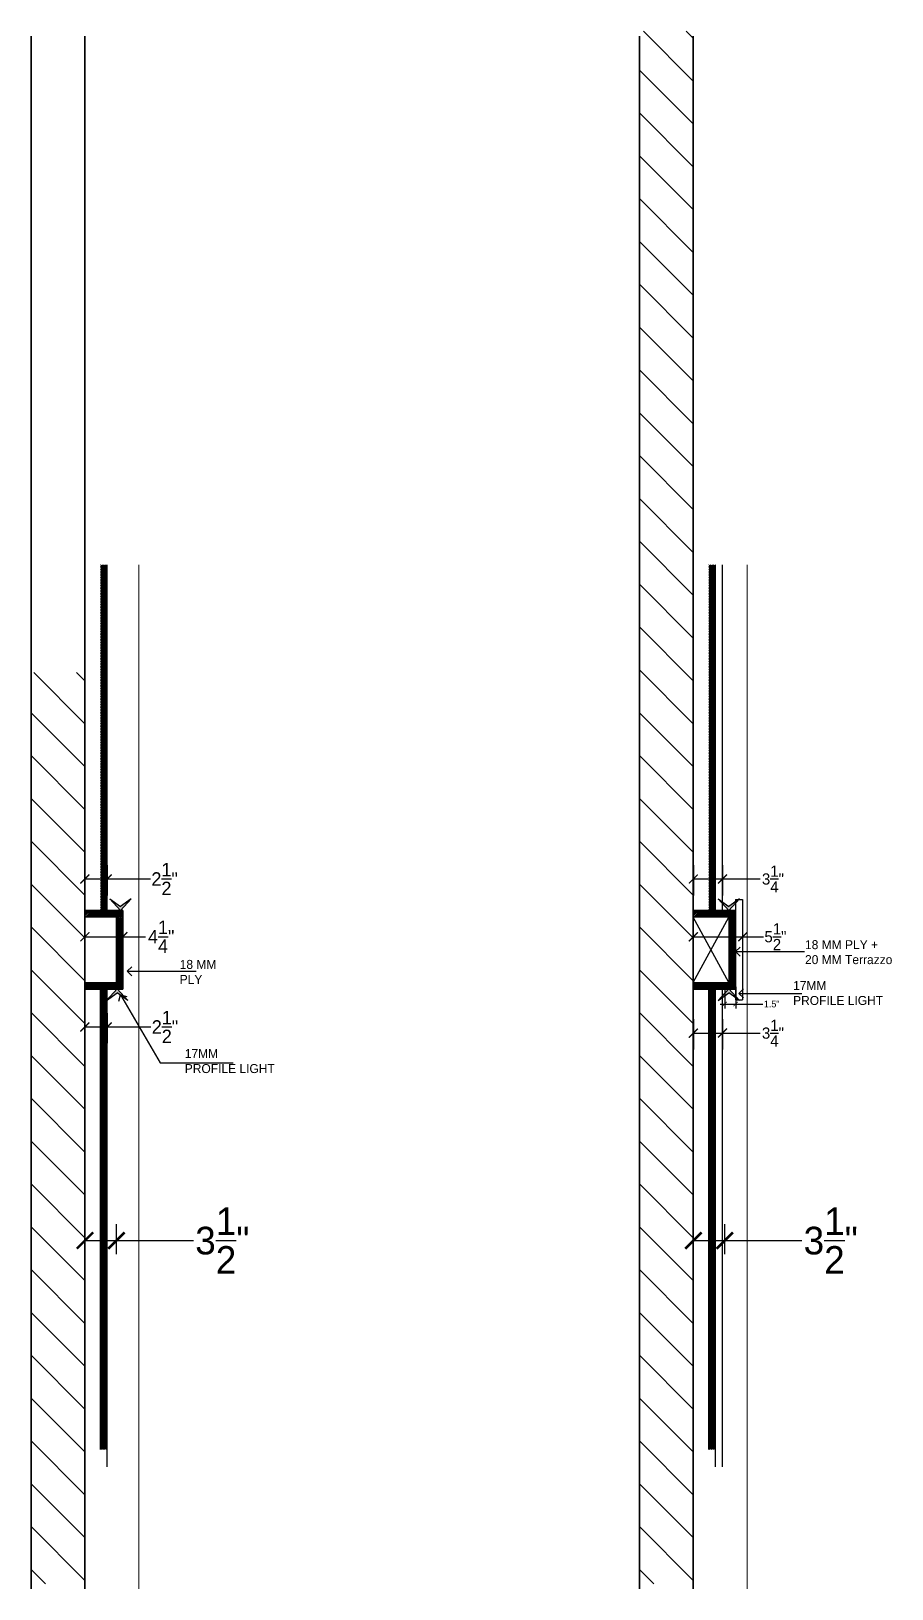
# Model space of a CAD drawing. Header units: inches. Extents: x -137722 to 81594, y -22256 to -1207.
# Drawn here: x -63281.2 to -63185.3, y -1380.9 to -1207.4 of the extents above; entities that cross this region are included whole.
import ezdxf

# ---------------------------------------------------------------- set-up
doc = ezdxf.new("R2010")
doc.units = ezdxf.units.IN
doc.header["$LTSCALE"] = 0.05
doc.header["$MEASUREMENT"] = 0
doc.header["$PDMODE"] = 3
doc.header["$PDSIZE"] = -4
doc.linetypes.add('DASHED2', pattern=[0.375, 0.25, -0.125])
doc.layers.get('Defpoints').update_dxf_attribs({"linetype": 'DASHED2'})
for name, color, linetype in [('Civil Dimension - Text', 7, 'Continuous'), ('Flooring Hatch', 251, 'Continuous'), ('FURNIITURE', 6, 'Continuous'), ('HATCH', 251, 'Continuous'), ('text', 176, 'Continuous')]:
    doc.layers.add(name, color=color, linetype=linetype)
doc.layers.add('FURNITURE', color=36, linetype='Continuous', lineweight=18)
doc.layers.add('WALL', color=7, linetype='Continuous', lineweight=35)
doc.styles.add('9-128OF1-4', font='stylu.ttf')
doc.styles.add('ARIAL1', font='romans.shx', dxfattribs={"width": 0.85})
doc.dimstyles.new('DIM 1-4', dxfattribs={"dimtxt": 3.0792, "dimasz": 1.82, "dimexe": 1.82, "dimexo": 0, "dimgap": 0.09, "dimtad": 0, "dimzin": 0, "dimdsep": 46, "dimlunit": 4, "dimtxsty": '9-128OF1-4', "dimblk": 'ARCHTICK', "dimcen": 1.8125, "dimdle": 1.82, "dimclrd": 8, "dimclre": 8, "dimadec": 0, "dimazin": 0, "dimtfac": 1, "dimtofl": 0, "dimtmove": 0, "dimatfit": 3, "dimldrblk": 'OPEN90', "dimfxl": 1, "dimtolj": 1, "dimtzin": 0, "dimlwd": -1, "dimarcsym": 0})
pattern_1 = [(45, (6981.27605, 8514.49182), (-0.08838834765, 0.08838834765), [])]
pattern_2 = [(45, (7049.07723, 8514.49182), (-0.08838834765, 0.08838834765), [])]

# ---------------------------------------------------------------- blocks, each defined once
blk = doc.blocks.new('_ArchTick')
at = {"color": 0, "const_width": 0.15}
blk.add_lwpolyline([(-0.5, -0.5), (0.5, 0.5)], dxfattribs=at)
blk = doc.blocks.new('*D404')
at = {"layer": 'Civil Dimension - Text', "color": 8, "lineweight": -2, "ltscale": 50, "transparency": 16777216}
for p, q in [((-63275.24, -1300.3), (-63275.24, -1303.66)), ((-63272.77, -1300.3), (-63272.77, -1303.66))]:
    blk.add_line(p, q, dxfattribs=at)
at = {"layer": 'Civil Dimension - Text', "color": 8, "ltscale": 50, "transparency": 16777216}
for p, q in [((-63275.24, -1301.84), (-63270.95, -1301.84)), ((-63272.77, -1301.84), (-63267.92, -1301.84))]:
    blk.add_line(p, q, dxfattribs=at)
at = {"layer": 'Defpoints', "color": 0, "ltscale": 50, "transparency": 16777216}
for p in [(-63275.24, -1300.3), (-63272.77, -1300.3), (-63275.24, -1301.84)]:
    blk.add_point(p, dxfattribs=at)
at = {"layer": 'Civil Dimension - Text', "color": 8, "ltscale": 50, "transparency": 16777216, "rotation": 180}
blk.add_blockref('_ArchTick', (-63275.24, -1301.84), dxfattribs=at)
at = {"layer": 'Civil Dimension - Text', "color": 8, "ltscale": 50, "transparency": 16777216}
blk.add_blockref('_ArchTick', (-63272.77, -1301.84), dxfattribs=at)
at = {"layer": 'Civil Dimension - Text', "color": 0, "ltscale": 50, "transparency": 16777216, "insert": (-63266.36, -1301.84), "char_height": 1.5, "attachment_point": 5, "style": '9-128OF1-4'}
blk.add_mtext('\\A1;2{\\H1x;\\S1/2;}"', dxfattribs=at)
blk = doc.blocks.new('_Open90')
at = {"color": 0, "linetype": 'ByBlock', "lineweight": -2}
for p, q in [((0, 0), (-1, 0)), ((-0.5, 0.5), (0, 0)), ((0, 0), (-0.5, -0.5))]:
    blk.add_line(p, q, dxfattribs=at)
blk = doc.blocks.new('adwawd')
at = {"layer": 'Flooring Hatch', "ltscale": 50, "true_color": 0xcd6928, "transparency": 33554687}
h = blk.add_hatch(color=32, dxfattribs=at)
h.dxf.hatch_style = 1
h.paths.add_polyline_path([(-77941.34, -7094.04), (-77946.01, -7099.05), (-77941.34, -7095.73), (-77936.68, -7099.05)])
at = {"layer": 'Civil Dimension - Text', "color": 2, "ltscale": 50}
for p, q in [((-77941.34, -7094.04), (-77946.01, -7099.05)), ((-77946.01, -7099.05), (-77941.34, -7095.73)), ((-77941.34, -7094.04), (-77936.68, -7099.05)), ((-77936.68, -7099.05), (-77941.34, -7095.73))]:
    blk.add_line(p, q, dxfattribs=at)
blk = doc.blocks.new('*D405')
at = {"layer": 'Civil Dimension - Text', "color": 8, "lineweight": -2, "ltscale": 50, "transparency": 16777216}
for p, q in [((-63275.24, -1308.66), (-63275.24, -1306.45)), ((-63271.02, -1309.73), (-63271.02, -1306.45))]:
    blk.add_line(p, q, dxfattribs=at)
at = {"layer": 'Civil Dimension - Text', "color": 8, "ltscale": 50, "transparency": 16777216}
for p, q in [((-63275.24, -1308.27), (-63269.2, -1308.27)), ((-63271.02, -1308.27), (-63268.48, -1308.27))]:
    blk.add_line(p, q, dxfattribs=at)
at = {"layer": 'Defpoints', "color": 0, "ltscale": 50, "transparency": 16777216}
for p in [(-63275.24, -1308.27), (-63275.24, -1308.66), (-63271.02, -1309.73)]:
    blk.add_point(p, dxfattribs=at)
at = {"layer": 'Civil Dimension - Text', "color": 8, "ltscale": 50, "transparency": 16777216, "rotation": 180}
blk.add_blockref('_ArchTick', (-63275.24, -1308.27), dxfattribs=at)
at = {"layer": 'Civil Dimension - Text', "color": 8, "ltscale": 50, "transparency": 16777216}
blk.add_blockref('_ArchTick', (-63271.02, -1308.27), dxfattribs=at)
at = {"layer": 'Civil Dimension - Text', "color": 0, "ltscale": 50, "transparency": 16777216, "insert": (-63266.74, -1308.27), "char_height": 1.5, "attachment_point": 5, "style": '9-128OF1-4'}
blk.add_mtext('\\A1;4{\\H1x;\\S1/4;}"', dxfattribs=at)
blk = doc.blocks.new('*D406')
at = {"layer": 'Civil Dimension - Text', "color": 8, "lineweight": -2, "ltscale": 50, "transparency": 16777216}
for p, q in [((-63275.24, -1343.64), (-63275.24, -1340.31)), ((-63271.74, -1343.64), (-63271.74, -1340.31))]:
    blk.add_line(p, q, dxfattribs=at)
at = {"layer": 'Civil Dimension - Text', "color": 8, "ltscale": 50, "transparency": 16777216}
for p, q in [((-63275.24, -1342.13), (-63269.92, -1342.13)), ((-63271.74, -1342.13), (-63263.13, -1342.13))]:
    blk.add_line(p, q, dxfattribs=at)
at = {"layer": 'Defpoints', "color": 0, "ltscale": 50, "transparency": 16777216}
for p in [(-63275.24, -1342.13), (-63275.24, -1343.64), (-63271.74, -1343.64)]:
    blk.add_point(p, dxfattribs=at)
at = {"layer": 'Civil Dimension - Text', "color": 8, "ltscale": 50, "transparency": 16777216, "xscale": 1.82, "yscale": 1.82, "zscale": 1.82, "rotation": 180}
blk.add_blockref('_ArchTick', (-63275.24, -1342.13), dxfattribs=at)
at = {"layer": 'Civil Dimension - Text', "color": 8, "ltscale": 50, "transparency": 16777216, "xscale": 1.82, "yscale": 1.82, "zscale": 1.82}
blk.add_blockref('_ArchTick', (-63271.74, -1342.13), dxfattribs=at)
at = {"layer": 'Civil Dimension - Text', "color": 0, "ltscale": 50, "transparency": 16777216, "insert": (-63259.93, -1342.13), "char_height": 3.0792, "attachment_point": 5, "style": '9-128OF1-4'}
blk.add_mtext('\\A1;3{\\H1x;\\S1/2;}"', dxfattribs=at)
blk = doc.blocks.new('*D407')
at = {"layer": 'Civil Dimension - Text', "color": 8, "lineweight": -2, "ltscale": 50, "transparency": 16777216}
for p, q in [((-63275.24, -1316.79), (-63275.24, -1320.15)), ((-63272.77, -1316.79), (-63272.77, -1320.15))]:
    blk.add_line(p, q, dxfattribs=at)
at = {"layer": 'Civil Dimension - Text', "color": 8, "ltscale": 50, "transparency": 16777216}
for p, q in [((-63275.24, -1318.33), (-63270.95, -1318.33)), ((-63272.77, -1318.33), (-63267.88, -1318.33))]:
    blk.add_line(p, q, dxfattribs=at)
at = {"layer": 'Defpoints', "color": 0, "ltscale": 50, "transparency": 16777216}
for p in [(-63275.24, -1316.79), (-63272.77, -1316.79), (-63275.24, -1318.33)]:
    blk.add_point(p, dxfattribs=at)
at = {"layer": 'Civil Dimension - Text', "color": 8, "ltscale": 50, "transparency": 16777216, "rotation": 180}
blk.add_blockref('_ArchTick', (-63275.24, -1318.33), dxfattribs=at)
at = {"layer": 'Civil Dimension - Text', "color": 8, "ltscale": 50, "transparency": 16777216}
blk.add_blockref('_ArchTick', (-63272.77, -1318.33), dxfattribs=at)
at = {"layer": 'Civil Dimension - Text', "color": 0, "ltscale": 50, "transparency": 16777216, "insert": (-63266.32, -1318.33), "char_height": 1.5, "attachment_point": 5, "style": '9-128OF1-4'}
blk.add_mtext('\\A1;2{\\H1x;\\S1/2;}"', dxfattribs=at)
blk = doc.blocks.new('*D408')
at = {"layer": 'Civil Dimension - Text', "color": 8, "lineweight": -2, "ltscale": 50, "transparency": 16777216}
for p, q in [((-63207.43, -1300.3), (-63207.43, -1303.66)), ((-63204.18, -1300.3), (-63204.18, -1303.66))]:
    blk.add_line(p, q, dxfattribs=at)
at = {"layer": 'Civil Dimension - Text', "color": 8, "ltscale": 50, "transparency": 16777216}
for p, q in [((-63207.43, -1301.84), (-63202.36, -1301.84)), ((-63204.18, -1301.84), (-63199.99, -1301.84))]:
    blk.add_line(p, q, dxfattribs=at)
at = {"layer": 'Defpoints', "color": 0, "ltscale": 50, "transparency": 16777216}
for p in [(-63207.43, -1300.3), (-63204.18, -1300.3), (-63207.43, -1301.84)]:
    blk.add_point(p, dxfattribs=at)
at = {"layer": 'Civil Dimension - Text', "color": 8, "ltscale": 50, "transparency": 16777216, "rotation": 180}
blk.add_blockref('_ArchTick', (-63207.43, -1301.84), dxfattribs=at)
at = {"layer": 'Civil Dimension - Text', "color": 8, "ltscale": 50, "transparency": 16777216}
blk.add_blockref('_ArchTick', (-63204.18, -1301.84), dxfattribs=at)
at = {"layer": 'Civil Dimension - Text', "color": 0, "ltscale": 50, "transparency": 16777216, "insert": (-63198.56, -1301.84), "char_height": 1.25, "attachment_point": 5, "style": '9-128OF1-4'}
blk.add_mtext('\\A1;3{\\H1x;\\S1/4;}"', dxfattribs=at)
blk = doc.blocks.new('*D409')
at = {"layer": 'Civil Dimension - Text', "color": 8, "lineweight": -2, "ltscale": 50, "transparency": 16777216}
for p, q in [((-63207.43, -1308.66), (-63207.43, -1306.45)), ((-63201.93, -1308.66), (-63201.93, -1306.45))]:
    blk.add_line(p, q, dxfattribs=at)
at = {"layer": 'Civil Dimension - Text', "color": 8, "ltscale": 50, "transparency": 16777216}
for p, q in [((-63207.43, -1308.27), (-63200.11, -1308.27)), ((-63201.93, -1308.27), (-63199.61, -1308.27))]:
    blk.add_line(p, q, dxfattribs=at)
at = {"layer": 'Defpoints', "color": 0, "ltscale": 50, "transparency": 16777216}
for p in [(-63207.43, -1308.27), (-63207.43, -1308.66), (-63201.93, -1308.66)]:
    blk.add_point(p, dxfattribs=at)
at = {"layer": 'Civil Dimension - Text', "color": 8, "ltscale": 50, "transparency": 16777216, "rotation": 180}
blk.add_blockref('_ArchTick', (-63207.43, -1308.27), dxfattribs=at)
at = {"layer": 'Civil Dimension - Text', "color": 8, "ltscale": 50, "transparency": 16777216}
blk.add_blockref('_ArchTick', (-63201.93, -1308.27), dxfattribs=at)
at = {"layer": 'Civil Dimension - Text', "color": 0, "ltscale": 50, "transparency": 16777216, "insert": (-63198.28, -1308.27), "char_height": 1.25, "attachment_point": 5, "style": '9-128OF1-4'}
blk.add_mtext('\\A1;5{\\H1x;\\S1/2;}"', dxfattribs=at)
blk = doc.blocks.new('*D410')
at = {"layer": 'Civil Dimension - Text', "color": 8, "lineweight": -2, "ltscale": 50, "transparency": 16777216}
for p, q in [((-63207.43, -1343.64), (-63207.43, -1340.31)), ((-63203.93, -1343.64), (-63203.93, -1340.31))]:
    blk.add_line(p, q, dxfattribs=at)
at = {"layer": 'Civil Dimension - Text', "color": 8, "ltscale": 50, "transparency": 16777216}
for p, q in [((-63207.43, -1342.13), (-63202.11, -1342.13)), ((-63203.93, -1342.13), (-63195.33, -1342.13))]:
    blk.add_line(p, q, dxfattribs=at)
at = {"layer": 'Defpoints', "color": 0, "ltscale": 50, "transparency": 16777216}
for p in [(-63207.43, -1342.13), (-63207.43, -1343.64), (-63203.93, -1343.64)]:
    blk.add_point(p, dxfattribs=at)
at = {"layer": 'Civil Dimension - Text', "color": 8, "ltscale": 50, "transparency": 16777216, "xscale": 1.82, "yscale": 1.82, "zscale": 1.82, "rotation": 180}
blk.add_blockref('_ArchTick', (-63207.43, -1342.13), dxfattribs=at)
at = {"layer": 'Civil Dimension - Text', "color": 8, "ltscale": 50, "transparency": 16777216, "xscale": 1.82, "yscale": 1.82, "zscale": 1.82}
blk.add_blockref('_ArchTick', (-63203.93, -1342.13), dxfattribs=at)
at = {"layer": 'Civil Dimension - Text', "color": 0, "ltscale": 50, "transparency": 16777216, "insert": (-63192.12, -1342.13), "char_height": 3.0792, "attachment_point": 5, "style": '9-128OF1-4'}
blk.add_mtext('\\A1;3{\\H1x;\\S1/2;}"', dxfattribs=at)
blk = doc.blocks.new('*D415')
at = {"layer": 'Civil Dimension - Text', "color": 8, "lineweight": -2, "ltscale": 50, "transparency": 16777216}
for p, q in [((-63203.93, -1313.88), (-63203.93, -1316.27)), ((-63202.71, -1313.86), (-63202.71, -1316.27))]:
    blk.add_line(p, q, dxfattribs=at)
at = {"layer": 'Civil Dimension - Text', "color": 8, "ltscale": 50, "transparency": 16777216}
for p, q in [((-63204.43, -1315.77), (-63202.71, -1315.77)), ((-63202.71, -1315.77), (-63199.68, -1315.77))]:
    blk.add_line(p, q, dxfattribs=at)
at = {"layer": 'Defpoints', "color": 0, "ltscale": 50, "transparency": 16777216}
for p in [(-63203.93, -1313.88), (-63202.71, -1313.86), (-63202.71, -1315.77)]:
    blk.add_point(p, dxfattribs=at)
at = {"layer": 'Civil Dimension - Text', "color": 8, "ltscale": 50, "transparency": 16777216, "xscale": 0.5, "yscale": 0.5, "zscale": 0.5, "rotation": 180}
blk.add_blockref('_ArchTick', (-63203.93, -1315.77), dxfattribs=at)
at = {"layer": 'Civil Dimension - Text', "color": 8, "ltscale": 50, "transparency": 16777216, "xscale": 0.5, "yscale": 0.5, "zscale": 0.5}
blk.add_blockref('_ArchTick', (-63202.71, -1315.77), dxfattribs=at)
at = {"layer": 'Civil Dimension - Text', "color": 0, "ltscale": 50, "transparency": 16777216, "insert": (-63198.7, -1315.77), "char_height": 0.75, "attachment_point": 5, "style": '9-128OF1-4'}
blk.add_mtext('\\A1;1.5"', dxfattribs=at)
blk = doc.blocks.new('*D717')
at = {"layer": 'Civil Dimension - Text', "color": 8, "lineweight": -2, "ltscale": 50, "transparency": 16777216}
for p, q in [((-63207.43, -1317.47), (-63207.43, -1320.83)), ((-63204.18, -1317.47), (-63204.18, -1320.83))]:
    blk.add_line(p, q, dxfattribs=at)
at = {"layer": 'Civil Dimension - Text', "color": 8, "ltscale": 50, "transparency": 16777216}
for p, q in [((-63207.43, -1319.01), (-63202.36, -1319.01)), ((-63204.18, -1319.01), (-63199.99, -1319.01))]:
    blk.add_line(p, q, dxfattribs=at)
at = {"layer": 'Defpoints', "color": 0, "ltscale": 50, "transparency": 16777216}
for p in [(-63207.43, -1317.47), (-63207.43, -1319.01), (-63204.18, -1317.47)]:
    blk.add_point(p, dxfattribs=at)
at = {"layer": 'Civil Dimension - Text', "color": 8, "ltscale": 50, "transparency": 16777216, "rotation": 180}
blk.add_blockref('_ArchTick', (-63207.43, -1319.01), dxfattribs=at)
at = {"layer": 'Civil Dimension - Text', "color": 8, "ltscale": 50, "transparency": 16777216}
blk.add_blockref('_ArchTick', (-63204.18, -1319.01), dxfattribs=at)
at = {"layer": 'Civil Dimension - Text', "color": 0, "ltscale": 50, "transparency": 16777216, "insert": (-63198.56, -1319.01), "char_height": 1.25, "attachment_point": 5, "style": '9-128OF1-4'}
blk.add_mtext('\\A1;3{\\H1x;\\S1/4;}"', dxfattribs=at)

msp = doc.modelspace()

# ---------------------------------------------------------------- hatches: boundary and pattern name
at = {"layer": 'Flooring Hatch', "ltscale": 50, "true_color": 0x939598}
h = msp.add_hatch(dxfattribs=at)
h.set_pattern_fill('ANSI31', color=252, scale=27, angle=-90)
h.set_pattern_definition([(315, (7049.0772, 8501.6688), (2.38648539, 2.38648539), [])])
h.paths.add_polyline_path([(-63207.4348, -1207.3723), (-63213.4348, -1207.3723), (-63213.4348, -1380.3723), (-63207.4348, -1380.3723)])
h = msp.add_hatch(dxfattribs=at)
h.set_pattern_fill('ANSI31', color=252, scale=27, angle=-90)
h.set_pattern_definition([(315, (6981.276, 8501.6688), (2.38648539, 2.38648539), [])])
h.paths.add_polyline_path([(-63275.236, -1278.8295), (-63281.236, -1278.8295), (-63281.236, -1380.3723), (-63275.236, -1380.3723)])
at = {"layer": 'HATCH', "ltscale": 50}
h = msp.add_hatch(dxfattribs=at)
h.set_pattern_fill('ANSI31', color=256)
h.set_pattern_definition([(45, (6981.03107, 8514.49182), (-0.08838834765, 0.08838834765), [])])
h.paths.add_polyline_path([(-63272.766, -1266.8215), (-63273.516, -1266.8215), (-63273.516, -1305.3421), (-63272.766, -1305.3421)])
h = msp.add_hatch(dxfattribs=at)
h.set_pattern_fill('ANSI31', color=256)
h.set_pattern_definition([(45, (7048.83225, 8514.49182), (-0.08838834765, 0.08838834765), [])])
h.paths.add_polyline_path([(-63204.9648, -1266.8215), (-63205.7148, -1266.8215), (-63205.7148, -1305.3421), (-63204.9648, -1305.3421)])
h = msp.add_hatch(dxfattribs=at)
h.set_pattern_fill('ANSI31', color=256)
h.set_pattern_definition(pattern_1)
h.paths.add_polyline_path([(-63271.016, -1305.3421), (-63275.236, -1305.3421), (-63275.236, -1306.0921), (-63271.016, -1306.0921)])
h = msp.add_hatch(dxfattribs=at)
h.set_pattern_fill('ANSI31', color=256)
h.set_pattern_definition([(45, (6980.77605, 8514.49182), (-0.08838834765, 0.08838834765), [])])
h.paths.add_polyline_path([(-63271.016, -1306.0921), (-63271.766, -1306.0921), (-63271.766, -1313.371), (-63271.016, -1313.371)])
h = msp.add_hatch(dxfattribs=at)
h.set_pattern_fill('ANSI31', color=256)
h.set_pattern_definition(pattern_2)
h.paths.add_polyline_path([(-63202.7148, -1305.3421), (-63207.4348, -1305.3421), (-63207.4348, -1306.0921), (-63202.7148, -1306.0921)])
h = msp.add_hatch(dxfattribs=at)
h.set_pattern_fill('ANSI31', color=256)
h.set_pattern_definition(pattern_2)
h.paths.add_polyline_path([(-63202.7148, -1306.0921), (-63203.4648, -1306.0921), (-63203.4648, -1313.371), (-63202.7148, -1313.371)])
h = msp.add_hatch(dxfattribs=at)
h.set_pattern_fill('ANSI31', color=256)
h.set_pattern_definition(pattern_1)
h.paths.add_polyline_path([(-63271.016, -1313.371), (-63275.236, -1313.371), (-63275.236, -1314.121), (-63271.016, -1314.121)])
h = msp.add_hatch(dxfattribs=at)
h.set_pattern_fill('ANSI31', color=256)
h.set_pattern_definition(pattern_2)
h.paths.add_polyline_path([(-63202.7148, -1313.371), (-63207.4348, -1313.371), (-63207.4348, -1314.121), (-63203.5173, -1314.121), (-63203.4862, -1314.0876), (-63203.4551, -1314.121), (-63202.7148, -1314.121)])
h = msp.add_hatch(dxfattribs=at)
h.set_pattern_fill('ANSI31', color=256)
h.set_pattern_definition([(45, (6981.02605, 8514.49182), (-0.08838834765, 0.08838834765), [])])
h.paths.add_polyline_path([(-63272.766, -1314.121), (-63273.521, -1314.121), (-63273.521, -1365.4017), (-63272.766, -1365.4017)])
h = msp.add_hatch(dxfattribs=at)
h.set_pattern_fill('ANSI31', color=256)
h.set_pattern_definition([(45, (7048.82723, 8514.49182), (-0.08838834765, 0.08838834765), [])])
h.paths.add_polyline_path([(-63204.9648, -1314.121), (-63205.7198, -1314.121), (-63205.7198, -1365.4017), (-63204.9648, -1365.4017)])

# ---------------------------------------------------------------- linework, layer by layer
at = {"ltscale": 50}
msp.add_line((-63271.016, -1305.3421), (-63271.016, -1314.121), dxfattribs=at)
at = {"layer": 'Civil Dimension - Text', "ltscale": 50}
for p, q in [((-63275.266, -1305.3421), (-63275.266, -1266.8215)), ((-63207.4648, -1305.3421), (-63207.4648, -1266.8215)), ((-63275.236, -1305.3421), (-63271.741, -1305.3421)), ((-63275.236, -1305.3421), (-63271.766, -1305.3421)), ((-63271.016, -1305.3421), (-63275.236, -1305.3421)), ((-63271.766, -1306.0921), (-63275.236, -1306.0921)), ((-63271.766, -1306.0921), (-63271.766, -1313.371)), ((-63207.4348, -1305.3421), (-63203.9398, -1305.3421)), ((-63207.4348, -1305.3421), (-63202.7148, -1305.3421)), ((-63202.7148, -1305.3421), (-63207.4348, -1305.3421)), ((-63202.7148, -1306.0921), (-63207.4348, -1306.0921)), ((-63207.4348, -1313.371), (-63203.4648, -1306.0921)), ((-63203.4648, -1313.371), (-63207.4348, -1306.0921)), ((-63203.4648, -1306.0921), (-63203.4648, -1313.371)), ((-63275.236, -1313.371), (-63271.016, -1313.371)), ((-63207.4348, -1313.371), (-63202.7148, -1313.371)), ((-63275.236, -1314.121), (-63271.016, -1314.121)), ((-63273.521, -1365.4017), (-63273.521, -1314.121)), ((-63271.266, -1314.1061), (-63271.266, -1314.121)), ((-63207.4348, -1314.121), (-63202.7148, -1314.121)), ((-63205.7198, -1365.4017), (-63205.7198, -1314.121)), ((-63203.4648, -1314.1061), (-63203.4648, -1314.121))]:
    msp.add_line(p, q, dxfattribs=at)
at = {"layer": 'FURNIITURE', "color": 242, "ltscale": 50, "true_color": 0xcd2027}
for p, q in [((-63272.766, -1305.3421), (-63272.766, -1266.8215)), ((-63204.9648, -1305.3421), (-63204.9648, -1266.8215)), ((-63204.1848, -1305.3421), (-63204.1848, -1266.8215)), ((-63202.7148, -1304.1258), (-63202.7148, -1315.2992)), ((-63202.7148, -1304.1258), (-63201.9348, -1304.1258)), ((-63201.9348, -1304.1258), (-63201.9348, -1315.2992)), ((-63272.766, -1367.3299), (-63272.766, -1314.121)), ((-63204.9648, -1367.3299), (-63204.9648, -1314.121)), ((-63204.1848, -1367.3299), (-63204.1848, -1314.121)), ((-63202.7148, -1315.2992), (-63201.9348, -1315.2992))]:
    msp.add_line(p, q, dxfattribs=at)
at = {"layer": 'FURNITURE', "color": 244, "ltscale": 50, "true_color": 0x991b1e}
for p, q in [((-63275.236, -1266.8215), (-63275.236, -1380.9317)), ((-63269.236, -1266.8215), (-63269.236, -1380.9317)), ((-63207.4348, -1266.8215), (-63207.4348, -1380.9317)), ((-63201.4348, -1266.8215), (-63201.4348, -1380.9317))]:
    msp.add_line(p, q, dxfattribs=at)
at = {"layer": 'WALL', "ltscale": 50}
for p, q in [((-63281.236, -1380.9317), (-63281.236, -1207.9317)), ((-63275.236, -1380.9317), (-63275.236, -1207.9317)), ((-63213.4348, -1380.9317), (-63213.4348, -1207.9317)), ((-63207.4348, -1380.9317), (-63207.4348, -1207.9317))]:
    msp.add_line(p, q, dxfattribs=at)

# ---------------------------------------------------------------- block references
at = {"layer": 'Civil Dimension - Text', "xscale": -0.2553278660945312, "yscale": 0.2553278660945312, "zscale": 0.2553278660945312, "rotation": 180}
for p in [(-43370.6904, -3116.6428), (-43302.8892, -3116.6428)]:
    msp.add_blockref('adwawd', p, dxfattribs=at)
at = {"layer": 'Civil Dimension - Text', "xscale": 0.2553278660945312, "yscale": 0.2553278660945312, "zscale": 0.2553278660945312}
for p in [(-43371.0459, 497.2177), (-43302.8892, 497.2177)]:
    msp.add_blockref('adwawd', p, dxfattribs=at)

# ---------------------------------------------------------------- texts
at = {"layer": 'text', "ltscale": 50, "char_height": 1, "attachment_point": 1, "style": '9-128OF1-4'}
for s, width, insert in [('18 MM PLY + \\P20 MM Terrazzo', 455.53682, (-63194.983, -1308.657)), ('18 MM\\PPLY', 455.53682, (-63264.6769, -1310.8578)), ('{\\fStylus BT|b0|i0|c0|p34;17MM \\PPROFILE LIGHT}', 657.617651, (-63196.3123, -1313.2074)), ('{\\fStylus BT|b0|i0|c0|p34;17MM \\PPROFILE LIGHT}', 657.617651, (-63264.1135, -1320.7954))]:
    msp.add_mtext_dynamic_manual_height_columns(s, width=width, gutter_width=15.396, heights=[0], dxfattribs=dict(at, insert=insert))

# ---------------------------------------------------------------- dimensions: what is measured, and where the dimension line sits
at = {"layer": 'Civil Dimension - Text', "ltscale": 50}
for base, p1, p2, override, picture, middle in [((-63275.236, -1301.8427), (-63272.766, -1300.3005), (-63275.236, -1300.3005), {"dimtxt": 1.5, "dimasz": 1, "dimfxl": 0, "dimarcsym": 1}, '*D404', (-63266.3573, -1301.8427)), ((-63207.4348, -1301.8427), (-63204.1848, -1300.3005), (-63207.4348, -1300.3005), {"dimtxt": 1.25, "dimasz": 1, "dimfxl": 0, "dimarcsym": 1}, '*D408', (-63198.5562, -1301.8427)), ((-63275.236, -1308.265), (-63271.016, -1309.7315), (-63275.236, -1308.6627), {"dimtxt": 1.5, "dimasz": 1, "dimfxl": 0, "dimarcsym": 1}, '*D405', (-63266.7438, -1308.265)), ((-63207.4348, -1308.265), (-63201.9348, -1308.6627), (-63207.4348, -1308.6627), {"dimtxt": 1.25, "dimasz": 1, "dimfxl": 0, "dimarcsym": 1}, '*D409', (-63198.2766, -1308.265)), ((-63275.236, -1318.3346), (-63272.766, -1316.7925), (-63275.236, -1316.7925), {"dimtxt": 1.5, "dimasz": 1, "dimfxl": 0, "dimarcsym": 1}, '*D407', (-63266.3198, -1318.3346)), ((-63207.4348, -1319.0139), (-63204.1848, -1317.4717), (-63207.4348, -1317.4717), {"dimtxt": 1.25, "dimasz": 1, "dimfxl": 0, "dimarcsym": 1}, '*D717', (-63198.5562, -1319.0139)), ((-63275.236, -1342.1348), (-63271.736, -1343.6442), (-63275.236, -1343.6442), {"dimfxl": 0, "dimarcsym": 1}, '*D406', (-63259.9255, -1342.1348)), ((-63207.4348, -1342.1348), (-63203.9348, -1343.6442), (-63207.4348, -1343.6442), {"dimfxl": 0, "dimarcsym": 1}, '*D410', (-63192.1243, -1342.1348))]:
    dim = msp.add_linear_dim(base=base, p1=p1, p2=p2, dimstyle='DIM 1-4', override=override, dxfattribs=at)
    dim.commit()
    dim.dimension.update_dxf_attribs({"geometry": picture, "text_midpoint": middle, "dimtype": 160})
dim = msp.add_linear_dim(base=(-63202.7098, -1315.7689), p1=(-63203.9298, -1313.8787), p2=(-63202.7098, -1313.8593), text='1.5"', dimstyle='DIM 1-4', override={"dimtxt": 0.75, "dimasz": 0.5, "dimexe": 0.5, "dimdle": 0.5, "dimfxl": 0, "dimarcsym": 1}, dxfattribs=at)
dim.commit()
dim.dimension.update_dxf_attribs({"geometry": '*D415', "text_midpoint": (-63198.7036, -1315.7689), "dimtype": 160})

# ---------------------------------------------------------------- leaders
for points, override in [([(-63202.7148, -1309.9221), (-63195.0312, -1309.9221)], {"dimtxt": 75, "dimasz": 1, "dimgap": 0.09, "dimtad": 0, "dimdec": 1, "dimlunit": 2, "dimtxsty": 'ARIAL1', "dimclrt": 256, "dimtdec": 1, "dimfxl": 0, "dimarcsym": 1}), ([(-63270.516, -1312.1229), (-63262.8324, -1312.1229)], {"dimtxt": 75, "dimasz": 1, "dimgap": 0.09, "dimtad": 0, "dimdec": 1, "dimlunit": 2, "dimtxsty": 'ARIAL1', "dimclrt": 256, "dimtdec": 1, "dimfxl": 0, "dimarcsym": 1}), ([(-63271.2628, -1314.7562), (-63266.8706, -1322.3228), (-63258.721, -1322.3228)], {"dimtxt": 75, "dimasz": 1, "dimdec": 1, "dimlunit": 2, "dimtxsty": 'ARIAL1', "dimclrt": 256, "dimtdec": 1, "dimfxl": 0, "dimarcsym": 1}), ([(-63202.3524, -1314.5795), (-63195.3488, -1314.5795)], {"dimtxt": 75, "dimasz": 1, "dimdec": 1, "dimlunit": 2, "dimtxsty": 'ARIAL1', "dimclrt": 256, "dimtdec": 1, "dimfxl": 0, "dimarcsym": 1})]:
    msp.add_leader(points, dimstyle='DIM 1-4', override=override, dxfattribs=at)

doc.saveas('drawing.dxf')
